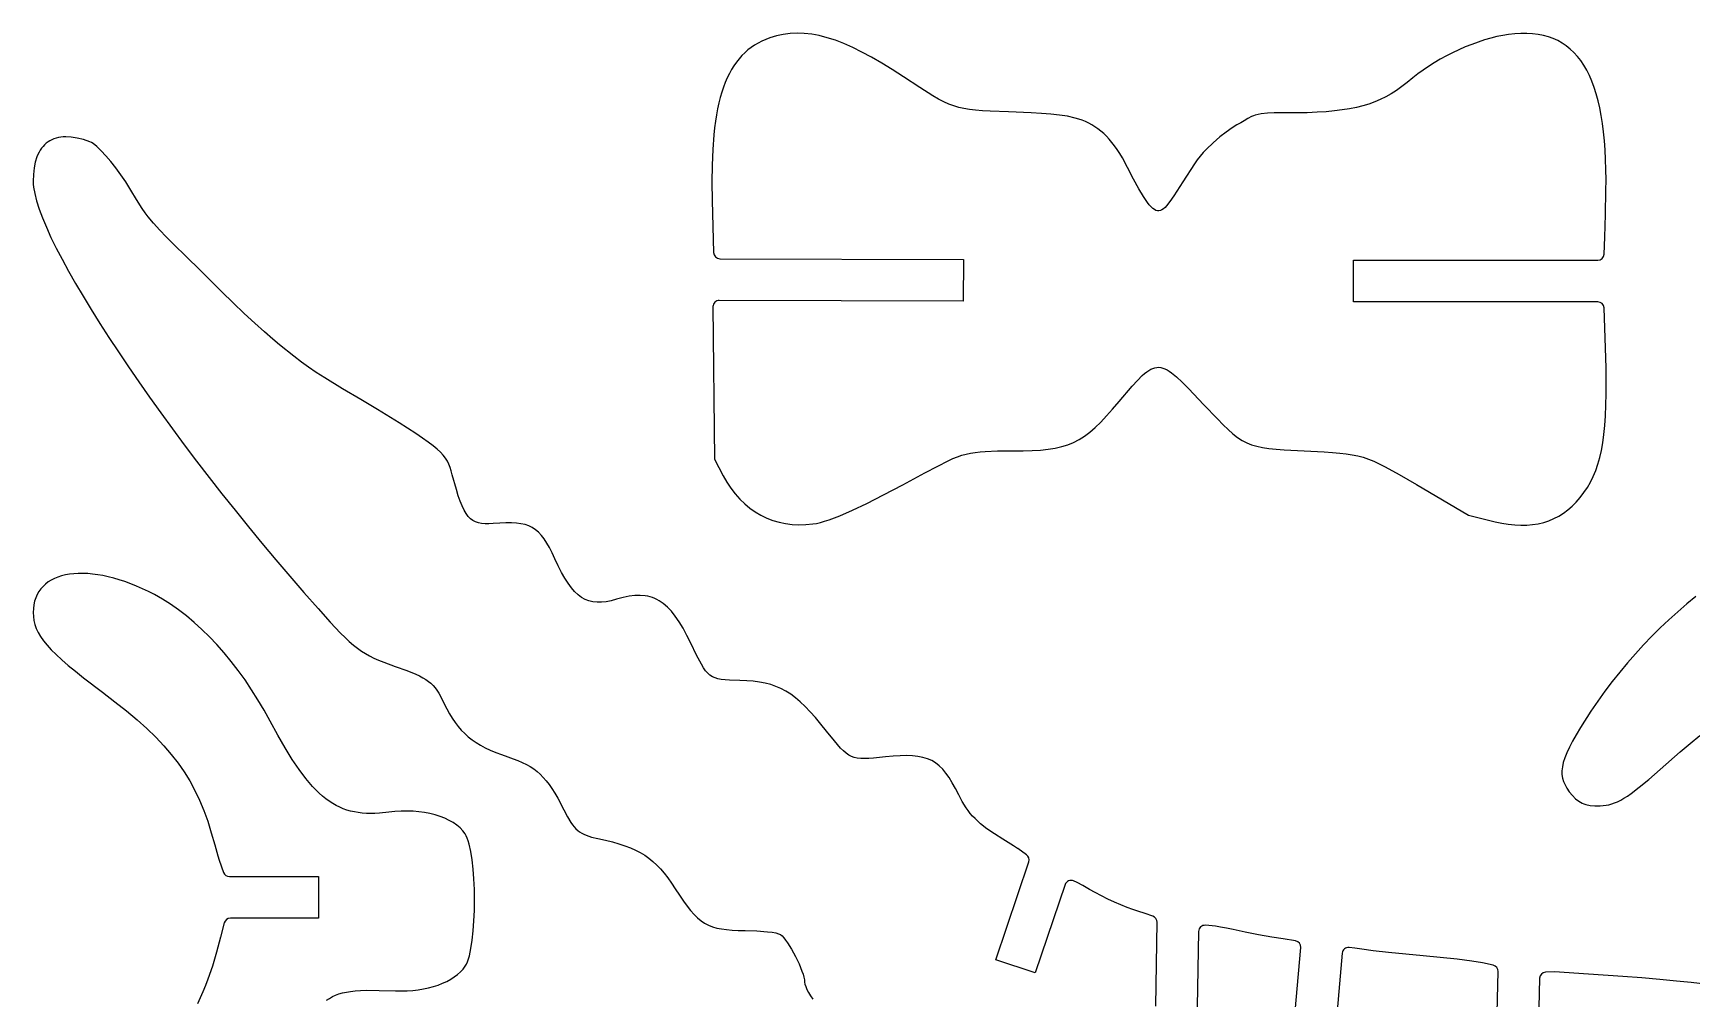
# Model space of a CAD drawing. Header units: millimetres. Extents: x 380 to 708, y 204 to 341.
# Drawn here: x 548.9 to 628.6, y 283.5 to 329.9 of the extents above; entities that cross this region are included whole.
import ezdxf

# ---------------------------------------------------------------- set-up
doc = ezdxf.new("R2010")
doc.units = ezdxf.units.MM

msp = doc.modelspace()

# ---------------------------------------------------------------- linework, layer by layer
at = {"flags": 128}
for points in [[(586.360813, 306.314472), (586.53131, 306.343297), (586.718415, 306.386206), (586.92329, 306.443728), (587.147096, 306.516392), (587.390996, 306.604727), (587.65615, 306.709263), (588.254872, 306.969056), (588.952555, 307.300005), (589.758494, 307.706345), (590.681982, 308.192312), (591.732314, 308.762141), (592.35167, 309.097144), (592.860798, 309.353168), (593.087224, 309.454871), (593.301928, 309.540801), (593.510191, 309.612281), (593.71729, 309.670635), (593.928504, 309.717187), (594.149113, 309.75326), (594.384394, 309.780179), (594.639627, 309.799266), (595.231062, 309.819245), (595.965647, 309.823786), (596.450831, 309.827821), (596.89199, 309.840944), (597.293805, 309.865333), (597.660959, 309.903171), (597.998132, 309.956637), (598.310007, 310.027912), (598.601266, 310.119176), (598.876588, 310.232609), (599.140658, 310.370393), (599.398155, 310.534707), (599.653763, 310.727732), (599.912162, 310.951648), (600.178034, 311.208636), (600.45606, 311.500877), (600.750924, 311.83055), (601.067305, 312.199837), (601.685328, 312.923623), (601.943544, 313.20735), (602.175914, 313.438643), (602.284288, 313.534552), (602.388455, 313.617263), (602.489169, 313.686744), (602.587181, 313.742967), (602.683242, 313.785901), (602.778106, 313.815515), (602.872523, 313.83178), (602.967245, 313.834665), (603.063025, 313.824141), (603.160613, 313.800176), (603.260763, 313.762742), (603.364225, 313.711808), (603.471752, 313.647343), (603.584095, 313.569318), (603.826238, 313.372466), (604.096669, 313.12101), (604.401402, 312.81471), (605.137833, 312.03661), (605.78122, 311.355835), (606.052607, 311.079836), (606.299855, 310.842447), (606.530012, 310.640432), (606.750127, 310.470556), (606.967248, 310.329582), (607.188424, 310.214275), (607.420704, 310.121397), (607.671135, 310.047715), (607.946766, 309.98999), (608.254647, 309.944988), (608.601824, 309.909471), (608.995348, 309.880205), (609.949627, 309.82748), (610.905032, 309.775913), (611.301229, 309.749399), (611.653613, 309.719242), (611.970077, 309.683076), (612.258512, 309.638533), (612.526813, 309.583246), (612.782871, 309.514849), (613.03458, 309.430974), (613.289832, 309.329256), (613.55652, 309.207326), (613.842537, 309.062817), (614.504128, 308.696599), (615.337747, 308.211665), (617.846229, 306.743389), (619.115261, 306.424113), (619.437264, 306.351773), (619.750842, 306.298864), (620.055894, 306.265356), (620.352317, 306.25122), (620.640011, 306.256428), (620.918874, 306.28095), (621.188803, 306.324759), (621.449698, 306.387825), (621.701457, 306.470119), (621.943978, 306.571613), (622.177159, 306.692277), (622.4009, 306.832084), (622.615097, 306.991003), (622.819651, 307.169007), (623.014458, 307.366067), (623.199418, 307.582153), (623.381635, 307.823253), (623.547197, 308.070401), (623.696684, 308.326501), (623.83068, 308.594456), (623.949762, 308.87717), (624.054514, 309.177547), (624.145516, 309.49849), (624.223347, 309.842903), (624.288591, 310.213689), (624.341826, 310.613752), (624.383634, 311.045996), (624.414597, 311.513323), (624.435294, 312.018639), (624.446307, 312.564845), (624.448216, 313.154847), (624.441603, 313.791547), (624.346415, 316.686846, 0.404638), (624.046559, 316.976988), (612.320318, 316.976265), (612.320194, 318.976265), (624.047262, 318.976988, 0.402126), (624.346986, 319.264577), (624.381023, 320.086563), (624.414203, 321.175231), (624.439698, 322.324359), (624.443896, 322.840604), (624.438987, 323.337681), (624.424909, 323.815687), (624.401605, 324.274719), (624.369012, 324.714872), (624.327072, 325.136242), (624.275723, 325.538926), (624.214907, 325.92302), (624.144562, 326.28862), (624.06463, 326.635823), (623.975048, 326.964724), (623.875759, 327.275419), (623.7667, 327.568005), (623.647813, 327.842578), (623.519038, 328.099233), (623.380313, 328.338069), (623.23158, 328.559179), (623.072777, 328.762661), (622.903845, 328.94861), (622.724724, 329.117124), (622.535354, 329.268297), (622.335674, 329.402227), (622.125625, 329.519008), (621.905146, 329.618739), (621.674177, 329.701513), (621.432659, 329.767429), (621.18053, 329.816582), (620.917732, 329.849068), (620.644203, 329.864983), (620.359884, 329.864423), (620.064714, 329.847485), (619.758635, 329.814265), (619.483383, 329.770561), (619.198225, 329.711548), (618.904959, 329.638039), (618.605381, 329.550849), (618.301287, 329.450794), (617.994473, 329.338688), (617.686736, 329.215345), (617.379873, 329.08158), (617.075679, 328.938209), (616.775951, 328.786045), (616.482485, 328.625905), (616.197078, 328.458601), (615.921527, 328.284949), (615.657627, 328.105764), (615.407175, 327.921861), (615.171968, 327.734053), (614.899416, 327.51261), (614.635384, 327.311488), (614.376769, 327.12966), (614.120466, 326.966099), (613.863373, 326.819778), (613.602384, 326.689671), (613.334397, 326.574749), (613.056306, 326.473988), (612.765009, 326.386358), (612.457402, 326.310834), (612.13038, 326.246388), (611.780839, 326.191994), (611.405677, 326.146624), (611.001788, 326.109251), (610.566069, 326.078849), (610.095416, 326.05439), (609.490395, 326.050293), (608.836153, 326.059266), (608.507426, 326.055093), (608.186614, 326.037914), (607.880458, 326.002303), (607.734983, 325.975891), (607.5957, 325.942837), (607.509098, 325.914112), (607.42045, 325.875547), (607.240913, 325.779026), (607.064876, 325.673539), (606.900131, 325.579351), (606.722942, 325.47851), (606.487964, 325.328436), (606.209698, 325.132889), (605.902645, 324.895633), (605.581308, 324.620428), (605.260186, 324.311038), (605.104238, 324.144698), (604.953782, 323.971223), (604.81063, 323.791083), (604.676596, 323.604747), (604.11563, 322.744477), (603.685591, 322.065037), (603.50636, 321.802303), (603.343891, 321.595786), (603.267278, 321.514756), (603.192859, 321.449156), (603.119969, 321.399446), (603.047942, 321.366083), (602.976113, 321.349527), (602.903816, 321.350236), (602.830386, 321.368669), (602.755157, 321.405285), (602.677465, 321.460542), (602.596643, 321.5349), (602.512027, 321.628817), (602.42295, 321.742751), (602.228754, 322.032507), (602.008732, 322.407839), (601.757561, 322.872416), (601.469917, 323.429908), (601.221722, 323.888143), (601.097333, 324.095087), (600.972275, 324.287948), (600.846193, 324.467249), (600.718731, 324.633515), (600.589533, 324.787268), (600.458243, 324.929034), (600.324506, 325.059336), (600.187966, 325.178698), (600.048268, 325.287644), (599.905055, 325.386698), (599.757972, 325.476384), (599.606663, 325.557225), (599.450773, 325.629746), (599.289945, 325.69447), (599.123825, 325.751921), (598.952056, 325.802624), (598.590149, 325.88588), (598.201379, 325.948428), (597.7829, 325.99446), (597.331867, 326.028166), (596.845433, 326.053739), (595.754983, 326.09725), (594.869682, 326.135433), (594.502333, 326.156973), (594.175321, 326.183444), (593.881248, 326.21732), (593.612716, 326.261076), (593.362328, 326.317186), (593.122684, 326.388124), (592.886388, 326.476365), (592.64604, 326.584382), (592.394244, 326.714651), (592.1236, 326.869645), (591.496179, 327.263706), (590.704593, 327.786361), (590.173447, 328.131188), (589.666248, 328.443649), (589.181589, 328.724152), (588.71806, 328.973108), (588.274252, 329.190925), (587.848755, 329.378012), (587.440162, 329.534778), (587.047063, 329.661633), (586.668048, 329.758986), (586.30171, 329.827245), (585.946638, 329.866821), (585.601424, 329.878122), (585.264659, 329.861557), (584.934934, 329.817535), (584.610839, 329.746466), (584.290967, 329.648759), (584.097259, 329.575524), (583.911209, 329.493362), (583.732743, 329.402064), (583.561785, 329.301421), (583.398263, 329.191224), (583.242102, 329.071263), (583.093228, 328.94133), (582.951567, 328.801215), (582.817044, 328.65071), (582.689586, 328.489604), (582.569118, 328.31769), (582.455566, 328.134758), (582.348856, 327.940598), (582.248914, 327.735002), (582.155666, 327.51776), (582.069038, 327.288663), (581.988955, 327.047503), (581.915344, 326.79407), (581.84813, 326.528155), (581.787239, 326.249548), (581.732596, 325.958042), (581.684129, 325.653425), (581.641762, 325.33549), (581.605422, 325.004028), (581.550525, 324.299683), (581.518844, 323.538717), (581.509786, 322.719458), (581.522759, 321.840232), (581.588057, 319.343114, 0.405584), (581.886932, 319.050958), (593.584587, 319.011096), (593.577771, 317.011108), (581.864416, 317.051023, 0.418036), (581.563407, 316.748138), (581.633889, 309.425922), (582.053982, 308.632172), (582.232448, 308.319637), (582.425683, 308.028021), (582.633112, 307.757631), (582.854165, 307.508776), (583.088266, 307.281765), (583.334845, 307.076905), (583.593327, 306.894505), (583.863141, 306.734873), (584.143712, 306.598318), (584.434469, 306.485148), (584.734837, 306.39567), (585.044245, 306.330195), (585.36212, 306.289029), (585.687888, 306.27248), (586.020976, 306.280859), (586.360813, 306.314472)], [(602.818624, 283.167341), (602.88609, 287.190059, 0.319929), (602.688723, 287.477003), (602.314865, 287.613053), (601.962725, 287.72135), (601.722965, 287.799694), (601.450082, 287.90162), (601.153568, 288.022835), (600.842915, 288.159045), (600.527611, 288.305958), (600.21715, 288.459282), (599.921022, 288.614722), (599.648718, 288.767987), (599.323279, 288.953586), (599.050433, 289.097237), (598.878054, 289.176222, 0.44521), (598.468791, 288.999283), (597.039272, 284.756743), (595.143972, 285.395362), (596.726599, 290.092297, 0.332321), (596.614763, 290.433564), (596.195725, 290.727963, 0.009236), (596.18654, 290.734166), (595.987898, 290.863035), (595.480888, 291.174562), (595.073418, 291.432165), (594.720154, 291.678785), (594.414372, 291.921191), (594.149347, 292.16615), (594.030016, 292.291702), (593.918354, 292.42043), (593.813518, 292.553181), (593.714669, 292.6908), (593.531568, 292.984028), (593.362326, 293.306881), (593.20744, 293.615116), (593.055402, 293.891486), (592.903736, 294.137273), (592.749972, 294.35376), (592.591635, 294.542228), (592.426253, 294.703961), (592.251351, 294.840241), (592.064458, 294.952351), (591.8631, 295.041572), (591.644803, 295.109188), (591.407095, 295.156481), (591.147503, 295.184734), (590.863552, 295.195228), (590.552771, 295.189247), (590.212686, 295.168073), (589.840823, 295.132987), (589.276207, 295.075523), (589.043476, 295.057726), (588.838288, 295.049631), (588.656513, 295.053046), (588.494019, 295.069778), (588.346675, 295.101636), (588.210351, 295.150429), (588.080915, 295.217964), (587.954237, 295.306049), (587.826185, 295.416493), (587.692628, 295.551104), (587.392477, 295.90006), (587.020736, 296.367383), (586.745294, 296.710257), (586.483744, 297.020763), (586.233536, 297.300391), (585.992117, 297.550634), (585.756937, 297.772983), (585.525444, 297.968929), (585.295085, 298.139965), (585.063311, 298.287582), (584.827568, 298.413271), (584.585305, 298.518524), (584.333971, 298.604833), (584.071015, 298.67369), (583.793884, 298.726585), (583.500027, 298.765012), (583.186893, 298.79046), (582.851929, 298.804422), (582.349178, 298.820424), (582.142566, 298.833605), (581.961204, 298.853717), (581.801648, 298.88337), (581.660455, 298.925171), (581.534179, 298.981731), (581.419377, 299.055656), (581.312604, 299.149557), (581.210416, 299.266042), (581.10937, 299.407719), (581.00602, 299.577197), (580.778635, 300.009991), (580.500707, 300.585295), (580.311978, 300.964906), (580.125753, 301.307336), (579.940517, 301.613483), (579.754756, 301.884245), (579.566956, 302.120518), (579.375605, 302.3232), (579.179187, 302.493189), (579.078605, 302.566205), (578.976189, 302.631383), (578.87175, 302.688837), (578.765097, 302.738678), (578.656043, 302.78102), (578.544398, 302.815973), (578.429972, 302.843651), (578.312576, 302.864164), (578.068119, 302.88415), (577.809512, 302.876828), (577.535242, 302.843094), (577.243795, 302.783848), (576.933656, 302.699986), (576.677106, 302.630829), (576.436613, 302.582792), (576.21077, 302.556797), (575.998172, 302.553767), (575.797412, 302.574622), (575.607085, 302.620285), (575.425783, 302.691678), (575.252102, 302.789721), (575.084636, 302.915338), (574.921977, 303.06945), (574.762721, 303.252978), (574.60546, 303.466845), (574.44879, 303.711973), (574.291304, 303.989282), (574.131596, 304.299695), (573.96826, 304.644135), (573.835262, 304.92564), (573.706501, 305.177327), (573.579589, 305.400561), (573.45214, 305.596706), (573.321766, 305.767127), (573.186081, 305.913188), (573.042696, 306.036254), (572.889227, 306.13769), (572.723285, 306.21886), (572.542483, 306.28113), (572.344435, 306.325862), (572.126753, 306.354423), (571.887051, 306.368177), (571.622941, 306.368488), (571.332037, 306.356721), (571.011952, 306.334241), (570.808324, 306.322085), (570.623253, 306.321787), (570.455072, 306.335337), (570.302112, 306.364719), (570.162706, 306.411924), (570.035185, 306.478936), (569.917882, 306.567745), (569.809128, 306.680336), (569.707255, 306.818699), (569.610596, 306.984819), (569.517482, 307.180685), (569.426245, 307.408284), (569.335217, 307.669602), (569.242731, 307.966629), (569.04671, 308.675753), (568.995744, 308.861535), (568.942167, 309.030735), (568.881573, 309.187191), (568.809551, 309.334741), (568.721696, 309.477222), (568.613598, 309.618473), (568.48085, 309.762331), (568.319043, 309.912633), (568.12377, 310.073219), (567.890622, 310.247925), (567.615192, 310.44059), (567.293072, 310.655051), (566.491126, 311.164713), (565.449522, 311.807615), (564.648385, 312.288464), (563.781901, 312.802304), (562.922033, 313.326286), (562.517068, 313.58494), (562.140744, 313.837561), (561.800503, 314.086701), (561.442411, 314.367048), (560.757028, 314.914167), (560.428714, 315.182244), (560.025083, 315.532489), (559.56193, 315.950076), (559.05505, 316.420177), (558.520238, 316.927966), (557.973287, 317.458614), (557.429993, 317.997295), (556.906151, 318.529181), (556.301264, 319.130118), (555.642634, 319.772071), (555.314638, 320.099723), (554.998972, 320.427181), (554.704226, 320.750964), (554.438989, 321.067589), (554.299456, 321.253142), (554.159765, 321.455762), (553.883157, 321.891619), (553.615659, 322.333994), (553.363766, 322.741719), (553.134673, 323.082999), (552.895618, 323.411014), (552.653644, 323.717896), (552.415795, 323.995778), (552.189115, 324.236792), (551.980646, 324.43307), (551.797432, 324.576745), (551.717497, 324.626397), (551.646517, 324.659949), (551.331751, 324.767092), (551.034365, 324.842858), (550.754764, 324.887527), (550.493354, 324.901381), (550.369596, 324.896841), (550.250538, 324.884702), (550.13623, 324.865), (550.026723, 324.837771), (549.922067, 324.803049), (549.822313, 324.76087), (549.727512, 324.711268), (549.637713, 324.65428), (549.552969, 324.589939), (549.473328, 324.518282), (549.398843, 324.439344), (549.329564, 324.353159), (549.265541, 324.259763), (549.206825, 324.159192), (549.153466, 324.05148), (549.105516, 323.936662), (549.026042, 323.685851), (548.968808, 323.407041), (548.93422, 323.100512), (548.922682, 322.766547), (548.927355, 322.632875), (548.9412, 322.489465), (548.995918, 322.174174), (549.085855, 321.822144), (549.210028, 321.434848), (549.367455, 321.01376), (549.557156, 320.560352), (549.778148, 320.076096), (550.029449, 319.562465), (550.310077, 319.020931), (550.619052, 318.452968), (550.95539, 317.860047), (551.31811, 317.243642), (551.70623, 316.605224), (552.118769, 315.946266), (552.554744, 315.268242), (553.013174, 314.572623), (553.493077, 313.860882), (553.993471, 313.134491), (554.513375, 312.394924), (555.051806, 311.643653), (555.607783, 310.88215), (556.180323, 310.111889), (556.768446, 309.33434), (557.371169, 308.550978), (557.987511, 307.763275), (558.616489, 306.972702), (559.257122, 306.180734), (559.908428, 305.388842), (560.569425, 304.598499), (561.239131, 303.811178), (561.916565, 303.02835), (562.600745, 302.25149), (563.18804, 301.598829), (563.678341, 301.079566), (563.896736, 300.862748), (564.102424, 300.670628), (564.299251, 300.500322), (564.491064, 300.348946), (564.681711, 300.213617), (564.875037, 300.09145), (565.074891, 299.979561), (565.28512, 299.875068), (565.509569, 299.775085), (565.752086, 299.676729), (566.306713, 299.473365), (566.857751, 299.274659), (567.294853, 299.099631), (567.477023, 299.016171), (567.638322, 298.93284), (567.781286, 298.847707), (567.908454, 298.758843), (568.022364, 298.664317), (568.125552, 298.562198), (568.220556, 298.450556), (568.309914, 298.327462), (568.396162, 298.190985), (568.48184, 298.039194), (568.661629, 297.681951), (568.786643, 297.432458), (568.914577, 297.199861), (569.04668, 296.983118), (569.1842, 296.781183), (569.328387, 296.593015), (569.480488, 296.41757), (569.641751, 296.253804), (569.813427, 296.100675), (569.996762, 295.957138), (570.193006, 295.822151), (570.403407, 295.69467), (570.629214, 295.573653), (570.871674, 295.458054), (571.132038, 295.346832), (571.411552, 295.238943), (571.711466, 295.133343), (571.963291, 295.044828), (572.195162, 294.955234), (572.408962, 294.862781), (572.606573, 294.76569), (572.789875, 294.662181), (572.960751, 294.550477), (573.121082, 294.428796), (573.272751, 294.295361), (573.417639, 294.148392), (573.557627, 293.986109), (573.694598, 293.806734), (573.830433, 293.608486), (573.967014, 293.389588), (574.106222, 293.148259), (574.400049, 292.591193), (574.575625, 292.25869), (574.739001, 291.989257), (574.819346, 291.875474), (574.900518, 291.774199), (574.98381, 291.684343), (575.070514, 291.60482), (575.161922, 291.534544), (575.259327, 291.472426), (575.364021, 291.417381), (575.477297, 291.36832), (575.734763, 291.283808), (576.042063, 291.210194), (576.403034, 291.129784), (576.736725, 291.046544), (577.045289, 290.959073), (577.33088, 290.865972), (577.595654, 290.76584), (577.841764, 290.657277), (578.071365, 290.538883), (578.286611, 290.409257), (578.489657, 290.266998), (578.682656, 290.110707), (578.867764, 289.938984), (579.047134, 289.750427), (579.222921, 289.543637), (579.397279, 289.317214), (579.572362, 289.069757), (579.750326, 288.799865), (579.952386, 288.489147), (580.140948, 288.211838), (580.319117, 287.966085), (580.489998, 287.750035), (580.656695, 287.561836), (580.822313, 287.399635), (580.989959, 287.261581), (581.162735, 287.14582), (581.343748, 287.050499), (581.536103, 286.973768), (581.742903, 286.913772), (581.967255, 286.86866), (582.212263, 286.836578), (582.481032, 286.815676), (582.776667, 286.804099), (583.102273, 286.799995), (583.671557, 286.783084), (584.18189, 286.740033), (584.397515, 286.71074), (584.577481, 286.677354), (584.714814, 286.640689), (584.802541, 286.601558), (584.879187, 286.539367), (584.963256, 286.450787), (585.053041, 286.339173), (585.146835, 286.207878), (585.339624, 285.899668), (585.527973, 285.552995), (585.698231, 285.194694), (585.836745, 284.851603), (585.889832, 284.694148), (585.929864, 284.550559), (585.955135, 284.424191), (585.963938, 284.318399), (585.976969, 284.223848), (586.014319, 284.10635), (586.073366, 283.970572), (586.151494, 283.821179), (586.246083, 283.662837), (586.354514, 283.500213)], [(563.002346, 283.443431), (563.14549, 283.537412), (563.291294, 283.619711), (563.442702, 283.690884), (563.602656, 283.751485), (563.774103, 283.802068), (563.959984, 283.84319), (564.163245, 283.875404), (564.38683, 283.899265), (564.633681, 283.915329), (564.906745, 283.92415), (565.543282, 283.922282), (566.319993, 283.898099), (566.60101, 283.893058), (566.876851, 283.900161), (567.146578, 283.919075), (567.409254, 283.949467), (567.663943, 283.991005), (567.909707, 284.043354), (568.145611, 284.106184), (568.370716, 284.17916), (568.584086, 284.26195), (568.784784, 284.354221), (568.971873, 284.455641), (569.144416, 284.565876), (569.301476, 284.684593), (569.442117, 284.81146), (569.565401, 284.946145), (569.670391, 285.088313), (569.724548, 285.184037), (569.775181, 285.29964), (569.822293, 285.433796), (569.865884, 285.585182), (569.942511, 285.934344), (570.005074, 286.336529), (570.053586, 286.781138), (570.088058, 287.257575), (570.108503, 287.755243), (570.114932, 288.263545), (570.107357, 288.771884), (570.08579, 289.269662), (570.050243, 289.746283), (570.000728, 290.19115), (569.937257, 290.593665), (569.859842, 290.943231), (569.815909, 291.094847), (569.768495, 291.229252), (569.7176, 291.345122), (569.663228, 291.441131), (569.551768, 291.588873), (569.417761, 291.727513), (569.262677, 291.856634), (569.087985, 291.975821), (568.895156, 292.084656), (568.685659, 292.182723), (568.460964, 292.269606), (568.222542, 292.344889), (567.971862, 292.408154), (567.710394, 292.458986), (567.439609, 292.496968), (567.160977, 292.521684), (566.875966, 292.532717), (566.586048, 292.529651), (566.292692, 292.51207), (565.997369, 292.479557), (565.547299, 292.43165), (565.332557, 292.419462), (565.12416, 292.415513), (564.921725, 292.420099), (564.724865, 292.433516), (564.533194, 292.456059), (564.346326, 292.488026), (564.163877, 292.529711), (563.985458, 292.581412), (563.810686, 292.643424), (563.639174, 292.716043), (563.470536, 292.799565), (563.304386, 292.894287), (563.140339, 293.000504), (562.978009, 293.118512), (562.817009, 293.248609), (562.656955, 293.391088), (562.497459, 293.546248), (562.338137, 293.714383), (562.178603, 293.89579), (562.01847, 294.090765), (561.694867, 294.522603), (561.36424, 295.012265), (561.023504, 295.562121), (560.669571, 296.174538), (560.299354, 296.851884), (560.013608, 297.369095), (559.71711, 297.870729), (559.410414, 298.356182), (559.094068, 298.824855), (558.768625, 299.276143), (558.434634, 299.709446), (558.092648, 300.124161), (557.743216, 300.519687), (557.38689, 300.895421), (557.02422, 301.250761), (556.655758, 301.585106), (556.282054, 301.897853), (555.903659, 302.188401), (555.521125, 302.456147), (555.135001, 302.700489), (554.745839, 302.920825), (554.456676, 303.06956), (554.170101, 303.206335), (553.886547, 303.331215), (553.606447, 303.444264), (553.330233, 303.545545), (553.058339, 303.635121), (552.791198, 303.713057), (552.529242, 303.779417), (552.272905, 303.834263), (552.022619, 303.877659), (551.778818, 303.90967), (551.541934, 303.930358), (551.3124, 303.939788), (551.090649, 303.938024), (550.877114, 303.925128), (550.672228, 303.901164), (550.476424, 303.866197), (550.290134, 303.82029), (550.113793, 303.763506), (549.947832, 303.69591), (549.792685, 303.617564), (549.648785, 303.528533), (549.516564, 303.42888), (549.396455, 303.318669), (549.288892, 303.197964), (549.194307, 303.066828), (549.113133, 302.925324), (549.045803, 302.773518), (548.992751, 302.611472), (548.954408, 302.439249), (548.931209, 302.256914), (548.923585, 302.064531), (548.931929, 301.866096), (548.957642, 301.672841), (549.002695, 301.482499), (549.069057, 301.2928), (549.158697, 301.101478), (549.273587, 300.906265), (549.415696, 300.704893), (549.586993, 300.495093), (549.789449, 300.274599), (550.025033, 300.041142), (550.295715, 299.792455), (550.603465, 299.526269), (550.950252, 299.240317), (551.338048, 298.932332), (552.24454, 298.241187), (552.847498, 297.78161), (553.4027, 297.338939), (553.91279, 296.909581), (554.38041, 296.489944), (554.808201, 296.076437), (555.198806, 295.665467), (555.554867, 295.253442), (555.879027, 294.836771), (556.173928, 294.411862), (556.442211, 293.975121), (556.68652, 293.522959), (556.909496, 293.051782), (557.113781, 292.557998), (557.302019, 292.038016), (557.476851, 291.488244), (557.640918, 290.905089), (557.783979, 290.38094), (557.849637, 290.16858), (558.064082, 289.580289, 0.31519), (558.345968, 289.383033), (562.622412, 289.38343), (562.622598, 287.38343), (558.389928, 287.383037, 0.341052), (558.099731, 287.158994), (557.920277, 286.473318), (557.729778, 285.76034), (557.526028, 285.088461), (557.306212, 284.453751), (557.189401, 284.149106), (557.067518, 283.852281), (556.940212, 283.562784), (556.80713, 283.280123)], [(609.410051, 281.648516), (609.79106, 285.972913, 0.393231), (609.540026, 286.295409), (608.933687, 286.393287), (608.391006, 286.481621), (607.757335, 286.595938), (607.111473, 286.721469), (606.532217, 286.843442), (606.217, 286.910381), (605.935134, 286.962945), (605.684814, 287.000003), (605.20661, 287.044269, 0.436514), (604.879, 286.750577), (604.818342, 283.133803)], [(619.141321, 279.553637), (619.259337, 284.826549, 0.359535), (619.022712, 285.126508), (618.507688, 285.237681), (617.996386, 285.322041), (617.28879, 285.41504), (616.478381, 285.505387), (615.658646, 285.58179), (614.831933, 285.656403), (614.002527, 285.741874), (613.266812, 285.827658), (612.721176, 285.903206), (612.387591, 285.954263), (612.10472, 285.982858, 0.417987), (611.775705, 285.710709), (611.402333, 281.472982)], [(629.458454, 284.184865), (628.534408, 284.29467), (627.820898, 284.370495), (627.020923, 284.447314), (626.157729, 284.522047), (625.254563, 284.591614), (623.607668, 284.702538), (621.960466, 284.80899), (621.541201, 284.793247, 0.396773), (621.252533, 284.500171), (621.140821, 279.508885)]]:
    msp.add_lwpolyline(points, format="xyb", dxfattribs=at)
msp.add_lwpolyline([(628.760594, 302.833502), (628.319745, 302.473318), (627.886902, 302.101898), (627.462294, 301.7194), (627.046153, 301.325981), (626.638708, 300.921798), (626.24019, 300.50701), (625.850829, 300.081773), (625.470856, 299.646246), (625.100501, 299.200587), (624.739994, 298.744952), (624.389565, 298.279499), (624.049446, 297.804387), (623.719865, 297.319772), (623.218171, 296.54034), (623.011364, 296.198205), (622.833044, 295.884561), (622.682557, 295.596985), (622.559247, 295.333054), (622.46246, 295.090346), (622.39154, 294.866437), (622.345833, 294.658906), (622.324684, 294.465329), (622.327437, 294.283283), (622.353439, 294.110347), (622.402033, 293.944098), (622.472566, 293.782112), (622.564382, 293.621967), (622.676826, 293.46124), (622.829365, 293.27402), (622.979715, 293.121495), (623.133697, 293.001022), (623.213867, 292.95198), (623.297127, 292.90996), (623.384205, 292.874631), (623.475827, 292.845665), (623.675616, 292.805495), (623.902312, 292.786809), (624.161735, 292.786962), (624.304588, 292.795191), (624.443621, 292.811532), (624.580705, 292.837114), (624.717709, 292.873069), (624.856503, 292.920527), (624.998956, 292.980619), (625.146939, 293.054476), (625.302321, 293.143227), (625.466972, 293.248005), (625.642761, 293.369939), (626.035235, 293.669798), (626.4947, 294.051852), (627.036113, 294.525145), (628.008232, 295.371302), (628.48223, 295.770105), (628.948913, 296.153084)], dxfattribs=at)

doc.saveas('drawing.dxf')
